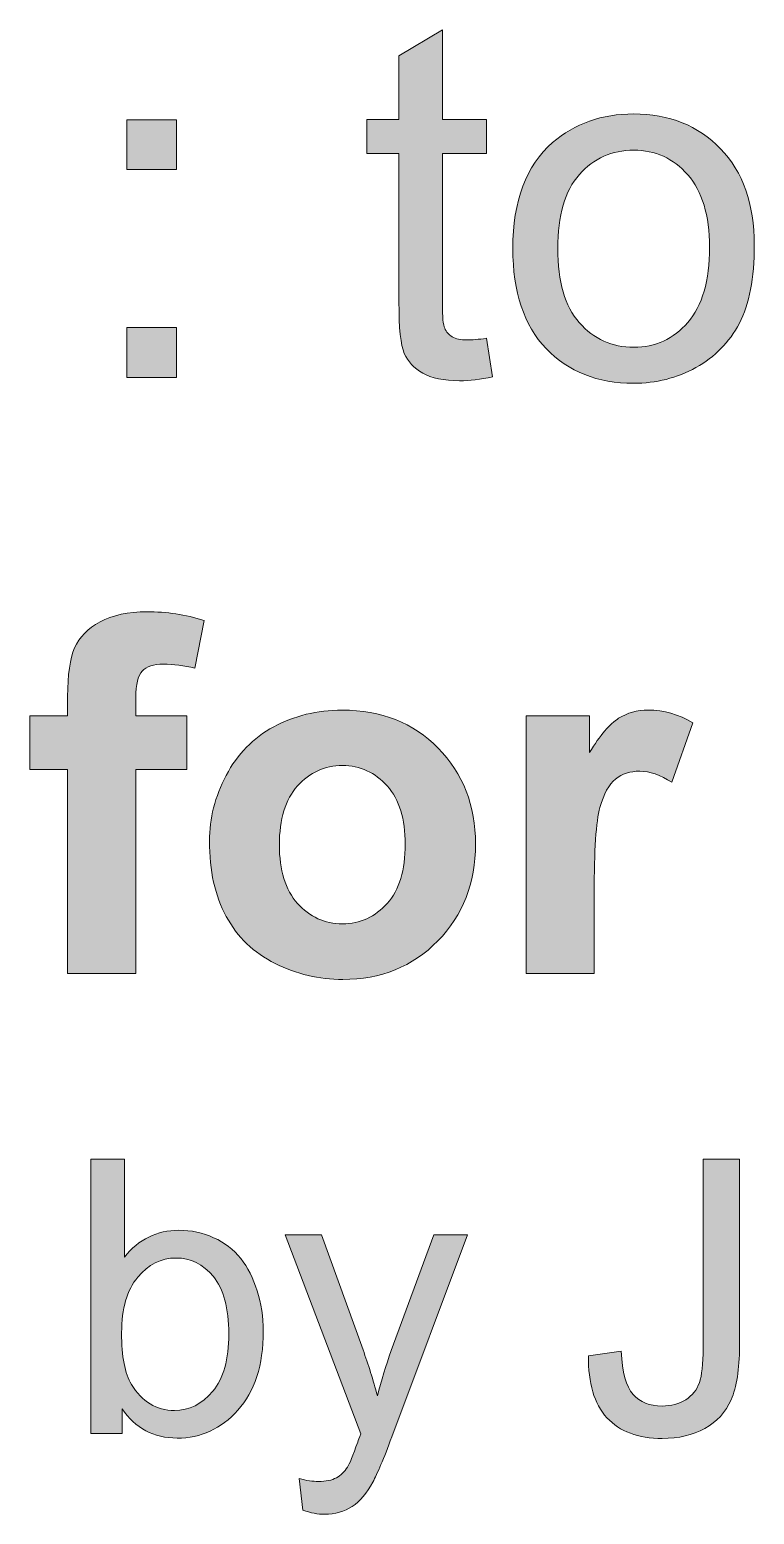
# Model space of a CAD drawing. Header units: inches. Extents: x 1117 to 1992, y -2324 to -585.
# Drawn here: x 1352.86 to 1366.08, y -653.91 to -626.81 of the extents above; entities that cross this region are included whole.
import ezdxf

# ---------------------------------------------------------------- set-up
doc = ezdxf.new("R2010")
doc.units = ezdxf.units.IN
doc.header["$MEASUREMENT"] = 0
doc.layers.add('Layer 1', color=7, linetype='Continuous')

# ---------------------------------------------------------------- blocks, each defined once
blk = doc.blocks.new('block 11')
at = {"layer": 'Layer 1', "true_color": 0x010101}
h = blk.add_hatch(color=18, dxfattribs=at)
h.dxf.hatch_style = 2
edge = h.paths.add_edge_path()
edge.add_spline(control_points=[(1361.195, -632.44), (1361.195, -632.44), (1361.31, -633.144), (1361.31, -633.144), (1361.085, -633.192), (1360.885, -633.215), (1360.708, -633.215), (1360.418, -633.215), (1360.194, -633.168), (1360.035, -633.077), (1359.875, -632.985), (1359.762, -632.864), (1359.698, -632.717), (1359.632, -632.567), (1359.6, -632.254), (1359.6, -631.775), (1359.6, -631.775), (1359.6, -629.069), (1359.6, -629.069), (1359.6, -629.069), (1359.016, -629.069), (1359.016, -629.069), (1359.016, -629.069), (1359.016, -628.448), (1359.016, -628.448), (1359.016, -628.448), (1359.6, -628.448), (1359.6, -628.448), (1359.6, -628.448), (1359.6, -627.284), (1359.6, -627.284), (1359.6, -627.284), (1360.393, -626.806), (1360.393, -626.806), (1360.393, -626.806), (1360.393, -628.448), (1360.393, -628.448), (1360.393, -628.448), (1361.195, -628.448), (1361.195, -628.448), (1361.195, -628.448), (1361.195, -629.069), (1361.195, -629.069), (1361.195, -629.069), (1360.393, -629.069), (1360.393, -629.069), (1360.393, -629.069), (1360.393, -631.819), (1360.393, -631.819), (1360.393, -632.048), (1360.407, -632.194), (1360.435, -632.258), (1360.463, -632.324), (1360.509, -632.374), (1360.572, -632.413), (1360.637, -632.45), (1360.727, -632.47), (1360.845, -632.47), (1360.933, -632.471), (1361.05, -632.461), (1361.195, -632.44)], knot_values=[0, 0, 0, 0, 1, 1, 1, 2, 2, 2, 3, 3, 3, 4, 4, 4, 5, 5, 5, 6, 6, 6, 7, 7, 7, 8, 8, 8, 9, 9, 9, 10, 10, 10, 11, 11, 11, 12, 12, 12, 13, 13, 13, 14, 14, 14, 15, 15, 15, 16, 16, 16, 17, 17, 17, 18, 18, 18, 19, 19, 19, 20, 20, 20, 20], degree=3, periodic=1)
h = blk.add_hatch(color=18, dxfattribs=at)
h.dxf.hatch_style = 2
h.paths.add_polyline_path([(1354.635, -629.357), (1354.635, -628.449), (1355.543, -628.449), (1355.543, -629.357)])
h.paths.add_polyline_path([(1354.635, -633.153), (1354.635, -632.246), (1355.543, -632.246), (1355.543, -633.153)])
h = blk.add_hatch(color=18, dxfattribs=at)
h.dxf.hatch_style = 2
edge = h.paths.add_edge_path()
edge.add_spline(control_points=[(1361.678, -630.801), (1361.678, -629.93), (1361.92, -629.285), (1362.404, -628.866), (1362.809, -628.519), (1363.301, -628.344), (1363.883, -628.344), (1364.53, -628.344), (1365.059, -628.557), (1365.468, -628.98), (1365.878, -629.404), (1366.083, -629.989), (1366.083, -630.737), (1366.083, -631.343), (1365.992, -631.818), (1365.811, -632.166), (1365.628, -632.512), (1365.364, -632.782), (1365.019, -632.974), (1364.671, -633.166), (1364.293, -633.261), (1363.882, -633.261), (1363.224, -633.261), (1362.692, -633.05), (1362.286, -632.628), (1361.88, -632.204), (1361.678, -631.596), (1361.678, -630.801)], knot_values=[0, 0, 0, 0, 1, 1, 1, 2, 2, 2, 3, 3, 3, 4, 4, 4, 5, 5, 5, 6, 6, 6, 7, 7, 7, 8, 8, 8, 9, 9, 9, 9], degree=3, periodic=1)
edge = h.paths.add_edge_path()
edge.add_spline(control_points=[(1362.497, -630.801), (1362.497, -631.404), (1362.628, -631.855), (1362.891, -632.154), (1363.154, -632.455), (1363.486, -632.604), (1363.884, -632.604), (1364.28, -632.604), (1364.609, -632.452), (1364.872, -632.152), (1365.134, -631.85), (1365.266, -631.393), (1365.266, -630.775), (1365.266, -630.194), (1365.134, -629.753), (1364.869, -629.453), (1364.605, -629.153), (1364.276, -629.005), (1363.884, -629.005), (1363.486, -629.005), (1363.155, -629.153), (1362.892, -629.452), (1362.628, -629.748), (1362.497, -630.199), (1362.497, -630.801)], knot_values=[0, 0, 0, 0, 1, 1, 1, 2, 2, 2, 3, 3, 3, 4, 4, 4, 5, 5, 5, 6, 6, 6, 7, 7, 7, 8, 8, 8, 8], degree=3, periodic=1)
h = blk.add_hatch(color=18, dxfattribs=at)
h.dxf.hatch_style = 2
edge = h.paths.add_edge_path()
edge.add_spline(control_points=[(1352.866, -639.334), (1352.866, -639.334), (1353.556, -639.334), (1353.556, -639.334), (1353.556, -639.334), (1353.556, -638.98), (1353.556, -638.98), (1353.556, -638.584), (1353.599, -638.289), (1353.683, -638.094), (1353.766, -637.898), (1353.922, -637.74), (1354.147, -637.617), (1354.374, -637.494), (1354.658, -637.433), (1355.005, -637.433), (1355.359, -637.433), (1355.705, -637.486), (1356.045, -637.592), (1356.045, -637.592), (1355.876, -638.461), (1355.876, -638.461), (1355.678, -638.413), (1355.488, -638.39), (1355.305, -638.39), (1355.125, -638.39), (1354.996, -638.432), (1354.917, -638.515), (1354.838, -638.599), (1354.8, -638.761), (1354.8, -639), (1354.8, -639), (1354.8, -639.332), (1354.8, -639.332), (1354.8, -639.332), (1355.73, -639.332), (1355.73, -639.332), (1355.73, -639.332), (1355.73, -640.31), (1355.73, -640.31), (1355.73, -640.31), (1354.8, -640.31), (1354.8, -640.31), (1354.8, -640.31), (1354.8, -644.035), (1354.8, -644.035), (1354.8, -644.035), (1353.555, -644.035), (1353.555, -644.035), (1353.555, -644.035), (1353.555, -640.31), (1353.555, -640.31), (1353.555, -640.31), (1352.864, -640.31), (1352.864, -640.31), (1352.864, -640.31), (1352.866, -639.334), (1352.866, -639.334), (1352.866, -639.334), (1352.866, -639.334), (1352.866, -639.334)], knot_values=[0, 0, 0, 0, 1, 1, 1, 2, 2, 2, 3, 3, 3, 4, 4, 4, 5, 5, 5, 6, 6, 6, 7, 7, 7, 8, 8, 8, 9, 9, 9, 10, 10, 10, 11, 11, 11, 12, 12, 12, 13, 13, 13, 14, 14, 14, 15, 15, 15, 16, 16, 16, 17, 17, 17, 18, 18, 18, 19, 19, 19, 20, 20, 20, 20], degree=3, periodic=1)
h = blk.add_hatch(color=18, dxfattribs=at)
h.dxf.hatch_style = 2
edge = h.paths.add_edge_path()
edge.add_spline(control_points=[(1356.143, -641.62), (1356.143, -641.206), (1356.245, -640.807), (1356.449, -640.42), (1356.653, -640.033), (1356.941, -639.737), (1357.315, -639.534), (1357.688, -639.331), (1358.105, -639.229), (1358.566, -639.229), (1359.277, -639.229), (1359.861, -639.459), (1360.315, -639.922), (1360.77, -640.385), (1360.998, -640.969), (1360.998, -641.674), (1360.998, -642.387), (1360.769, -642.975), (1360.309, -643.444), (1359.849, -643.912), (1359.272, -644.146), (1358.576, -644.146), (1358.144, -644.146), (1357.732, -644.049), (1357.342, -643.854), (1356.951, -643.659), (1356.653, -643.374), (1356.45, -642.996), (1356.246, -642.619), (1356.143, -642.16), (1356.143, -641.62)], knot_values=[0, 0, 0, 0, 1, 1, 1, 2, 2, 2, 3, 3, 3, 4, 4, 4, 5, 5, 5, 6, 6, 6, 7, 7, 7, 8, 8, 8, 9, 9, 9, 10, 10, 10, 10], degree=3, periodic=1)
edge = h.paths.add_edge_path()
edge.add_spline(control_points=[(1357.419, -641.687), (1357.419, -642.152), (1357.529, -642.51), (1357.75, -642.757), (1357.972, -643.005), (1358.244, -643.13), (1358.569, -643.13), (1358.894, -643.13), (1359.166, -643.005), (1359.386, -642.757), (1359.606, -642.51), (1359.716, -642.149), (1359.716, -641.677), (1359.716, -641.216), (1359.606, -640.861), (1359.386, -640.614), (1359.166, -640.366), (1358.894, -640.241), (1358.569, -640.241), (1358.244, -640.241), (1357.971, -640.366), (1357.75, -640.614), (1357.529, -640.862), (1357.419, -641.22), (1357.419, -641.687)], knot_values=[0, 0, 0, 0, 1, 1, 1, 2, 2, 2, 3, 3, 3, 4, 4, 4, 5, 5, 5, 6, 6, 6, 7, 7, 7, 8, 8, 8, 8], degree=3, periodic=1)
h = blk.add_hatch(color=18, dxfattribs=at)
h.dxf.hatch_style = 2
edge = h.paths.add_edge_path()
edge.add_spline(control_points=[(1363.163, -644.039), (1363.163, -644.039), (1361.919, -644.039), (1361.919, -644.039), (1361.919, -644.039), (1361.919, -639.334), (1361.919, -639.334), (1361.919, -639.334), (1363.075, -639.334), (1363.075, -639.334), (1363.075, -639.334), (1363.075, -640.003), (1363.075, -640.003), (1363.273, -639.687), (1363.45, -639.479), (1363.609, -639.378), (1363.766, -639.278), (1363.946, -639.227), (1364.147, -639.227), (1364.43, -639.227), (1364.702, -639.306), (1364.965, -639.462), (1364.965, -639.462), (1364.58, -640.547), (1364.58, -640.547), (1364.37, -640.411), (1364.176, -640.344), (1363.995, -640.344), (1363.82, -640.344), (1363.673, -640.392), (1363.552, -640.487), (1363.431, -640.582), (1363.336, -640.757), (1363.266, -641.008), (1363.197, -641.259), (1363.162, -641.784), (1363.162, -642.585), (1363.162, -642.585), (1363.163, -644.039), (1363.163, -644.039), (1363.163, -644.039), (1363.163, -644.039), (1363.163, -644.039)], knot_values=[0, 0, 0, 0, 1, 1, 1, 2, 2, 2, 3, 3, 3, 4, 4, 4, 5, 5, 5, 6, 6, 6, 7, 7, 7, 8, 8, 8, 9, 9, 9, 10, 10, 10, 11, 11, 11, 12, 12, 12, 13, 13, 13, 14, 14, 14, 14], degree=3, periodic=1)
h = blk.add_hatch(color=18, dxfattribs=at)
h.dxf.hatch_style = 2
edge = h.paths.add_edge_path()
edge.add_spline(control_points=[(1354.549, -652.438), (1354.549, -652.438), (1353.978, -652.438), (1353.978, -652.438), (1353.978, -652.438), (1353.978, -647.428), (1353.978, -647.428), (1353.978, -647.428), (1354.593, -647.428), (1354.593, -647.428), (1354.593, -647.428), (1354.593, -649.215), (1354.593, -649.215), (1354.851, -648.889), (1355.184, -648.726), (1355.586, -648.726), (1355.81, -648.726), (1356.021, -648.77), (1356.22, -648.861), (1356.42, -648.952), (1356.584, -649.077), (1356.713, -649.24), (1356.842, -649.404), (1356.941, -649.6), (1357.014, -649.83), (1357.087, -650.06), (1357.125, -650.307), (1357.125, -650.569), (1357.125, -651.191), (1356.97, -651.672), (1356.662, -652.011), (1356.356, -652.351), (1355.985, -652.52), (1355.555, -652.52), (1355.126, -652.52), (1354.79, -652.341), (1354.548, -651.983), (1354.548, -651.983), (1354.549, -652.438), (1354.549, -652.438), (1354.549, -652.438), (1354.549, -652.438), (1354.549, -652.438)], knot_values=[0, 0, 0, 0, 1, 1, 1, 2, 2, 2, 3, 3, 3, 4, 4, 4, 5, 5, 5, 6, 6, 6, 7, 7, 7, 8, 8, 8, 9, 9, 9, 10, 10, 10, 11, 11, 11, 12, 12, 12, 13, 13, 13, 14, 14, 14, 14], degree=3, periodic=1)
edge = h.paths.add_edge_path()
edge.add_spline(control_points=[(1354.541, -650.596), (1354.541, -651.03), (1354.601, -651.346), (1354.719, -651.539), (1354.913, -651.855), (1355.175, -652.015), (1355.506, -652.015), (1355.774, -652.015), (1356.007, -651.899), (1356.203, -651.665), (1356.399, -651.431), (1356.497, -651.084), (1356.497, -650.62), (1356.497, -650.146), (1356.402, -649.797), (1356.215, -649.57), (1356.027, -649.345), (1355.8, -649.232), (1355.533, -649.232), (1355.263, -649.232), (1355.03, -649.349), (1354.835, -649.583), (1354.64, -649.816), (1354.541, -650.154), (1354.541, -650.596)], knot_values=[0, 0, 0, 0, 1, 1, 1, 2, 2, 2, 3, 3, 3, 4, 4, 4, 5, 5, 5, 6, 6, 6, 7, 7, 7, 8, 8, 8, 8], degree=3, periodic=1)
h = blk.add_hatch(color=18, dxfattribs=at)
h.dxf.hatch_style = 2
edge = h.paths.add_edge_path()
edge.add_spline(control_points=[(1363.059, -651.017), (1363.059, -651.017), (1363.656, -650.935), (1363.656, -650.935), (1363.672, -651.318), (1363.744, -651.58), (1363.871, -651.721), (1363.999, -651.862), (1364.176, -651.934), (1364.401, -651.934), (1364.567, -651.934), (1364.711, -651.896), (1364.832, -651.819), (1364.953, -651.743), (1365.036, -651.639), (1365.081, -651.508), (1365.127, -651.377), (1365.15, -651.168), (1365.15, -650.881), (1365.15, -650.881), (1365.15, -647.43), (1365.15, -647.43), (1365.15, -647.43), (1365.813, -647.43), (1365.813, -647.43), (1365.813, -647.43), (1365.813, -650.845), (1365.813, -650.845), (1365.813, -651.264), (1365.762, -651.588), (1365.661, -651.819), (1365.56, -652.048), (1365.399, -652.224), (1365.179, -652.345), (1364.959, -652.466), (1364.701, -652.526), (1364.405, -652.526), (1363.965, -652.526), (1363.629, -652.401), (1363.396, -652.148), (1363.162, -651.891), (1363.05, -651.515), (1363.059, -651.017)], knot_values=[0, 0, 0, 0, 1, 1, 1, 2, 2, 2, 3, 3, 3, 4, 4, 4, 5, 5, 5, 6, 6, 6, 7, 7, 7, 8, 8, 8, 9, 9, 9, 10, 10, 10, 11, 11, 11, 12, 12, 12, 13, 13, 13, 14, 14, 14, 14], degree=3, periodic=1)
h = blk.add_hatch(color=18, dxfattribs=at)
h.dxf.hatch_style = 2
edge = h.paths.add_edge_path()
edge.add_spline(control_points=[(1357.847, -653.836), (1357.847, -653.836), (1357.778, -653.258), (1357.778, -653.258), (1357.912, -653.294), (1358.03, -653.312), (1358.13, -653.312), (1358.268, -653.312), (1358.377, -653.29), (1358.46, -653.244), (1358.54, -653.199), (1358.609, -653.134), (1358.66, -653.053), (1358.699, -652.991), (1358.761, -652.839), (1358.848, -652.595), (1358.86, -652.56), (1358.878, -652.51), (1358.903, -652.444), (1358.903, -652.444), (1357.526, -648.806), (1357.526, -648.806), (1357.526, -648.806), (1358.188, -648.806), (1358.188, -648.806), (1358.188, -648.806), (1358.945, -650.908), (1358.945, -650.908), (1359.042, -651.176), (1359.129, -651.456), (1359.208, -651.75), (1359.277, -651.467), (1359.363, -651.192), (1359.461, -650.922), (1359.461, -650.922), (1360.236, -648.806), (1360.236, -648.806), (1360.236, -648.806), (1360.851, -648.806), (1360.851, -648.806), (1360.851, -648.806), (1359.47, -652.498), (1359.47, -652.498), (1359.322, -652.897), (1359.207, -653.171), (1359.124, -653.322), (1359.014, -653.524), (1358.889, -653.673), (1358.748, -653.769), (1358.608, -653.863), (1358.439, -653.91), (1358.243, -653.91), (1358.125, -653.911), (1357.992, -653.886), (1357.847, -653.836)], knot_values=[0, 0, 0, 0, 1, 1, 1, 2, 2, 2, 3, 3, 3, 4, 4, 4, 5, 5, 5, 6, 6, 6, 7, 7, 7, 8, 8, 8, 9, 9, 9, 10, 10, 10, 11, 11, 11, 12, 12, 12, 13, 13, 13, 14, 14, 14, 15, 15, 15, 16, 16, 16, 17, 17, 17, 18, 18, 18, 18], degree=3, periodic=1)
at = {"layer": 'Layer 1', "lineweight": 0}
for points in [[(1354.635, -629.357), (1354.635, -628.449), (1355.543, -628.449), (1355.543, -629.357), (1354.635, -629.357)], [(1354.635, -633.153), (1354.635, -632.246), (1355.543, -632.246), (1355.543, -633.153), (1354.635, -633.153)]]:
    blk.add_lwpolyline(points, dxfattribs=at)
for points, knots in [([(1361.195, -632.44), (1361.195, -632.44), (1361.31, -633.144), (1361.31, -633.144), (1361.085, -633.192), (1360.885, -633.215), (1360.708, -633.215), (1360.418, -633.215), (1360.194, -633.168), (1360.035, -633.077), (1359.875, -632.985), (1359.762, -632.864), (1359.698, -632.717), (1359.632, -632.567), (1359.6, -632.254), (1359.6, -631.775), (1359.6, -631.775), (1359.6, -629.069), (1359.6, -629.069), (1359.6, -629.069), (1359.016, -629.069), (1359.016, -629.069), (1359.016, -629.069), (1359.016, -628.448), (1359.016, -628.448), (1359.016, -628.448), (1359.6, -628.448), (1359.6, -628.448), (1359.6, -628.448), (1359.6, -627.284), (1359.6, -627.284), (1359.6, -627.284), (1360.393, -626.806), (1360.393, -626.806), (1360.393, -626.806), (1360.393, -628.448), (1360.393, -628.448), (1360.393, -628.448), (1361.195, -628.448), (1361.195, -628.448), (1361.195, -628.448), (1361.195, -629.069), (1361.195, -629.069), (1361.195, -629.069), (1360.393, -629.069), (1360.393, -629.069), (1360.393, -629.069), (1360.393, -631.819), (1360.393, -631.819), (1360.393, -632.048), (1360.407, -632.194), (1360.435, -632.258), (1360.463, -632.324), (1360.509, -632.374), (1360.572, -632.413), (1360.637, -632.45), (1360.727, -632.47), (1360.845, -632.47), (1360.933, -632.471), (1361.05, -632.461), (1361.195, -632.44)], [0, 0, 0, 0, 1, 1, 1, 2, 2, 2, 3, 3, 3, 4, 4, 4, 5, 5, 5, 6, 6, 6, 7, 7, 7, 8, 8, 8, 9, 9, 9, 10, 10, 10, 11, 11, 11, 12, 12, 12, 13, 13, 13, 14, 14, 14, 15, 15, 15, 16, 16, 16, 17, 17, 17, 18, 18, 18, 19, 19, 19, 20, 20, 20, 20]), ([(1361.678, -630.801), (1361.678, -629.93), (1361.92, -629.285), (1362.404, -628.866), (1362.809, -628.519), (1363.301, -628.344), (1363.883, -628.344), (1364.53, -628.344), (1365.059, -628.557), (1365.468, -628.98), (1365.878, -629.404), (1366.083, -629.989), (1366.083, -630.737), (1366.083, -631.343), (1365.992, -631.818), (1365.811, -632.166), (1365.628, -632.512), (1365.364, -632.782), (1365.019, -632.974), (1364.671, -633.166), (1364.293, -633.261), (1363.882, -633.261), (1363.224, -633.261), (1362.692, -633.05), (1362.286, -632.628), (1361.88, -632.204), (1361.678, -631.596), (1361.678, -630.801)], [0, 0, 0, 0, 1, 1, 1, 2, 2, 2, 3, 3, 3, 4, 4, 4, 5, 5, 5, 6, 6, 6, 7, 7, 7, 8, 8, 8, 9, 9, 9, 9]), ([(1362.497, -630.801), (1362.497, -631.404), (1362.628, -631.855), (1362.891, -632.154), (1363.154, -632.455), (1363.486, -632.604), (1363.884, -632.604), (1364.28, -632.604), (1364.609, -632.452), (1364.872, -632.152), (1365.134, -631.85), (1365.266, -631.393), (1365.266, -630.775), (1365.266, -630.194), (1365.134, -629.753), (1364.869, -629.453), (1364.605, -629.153), (1364.276, -629.005), (1363.884, -629.005), (1363.486, -629.005), (1363.155, -629.153), (1362.892, -629.452), (1362.628, -629.748), (1362.497, -630.199), (1362.497, -630.801)], [0, 0, 0, 0, 1, 1, 1, 2, 2, 2, 3, 3, 3, 4, 4, 4, 5, 5, 5, 6, 6, 6, 7, 7, 7, 8, 8, 8, 8]), ([(1352.866, -639.334), (1352.866, -639.334), (1353.556, -639.334), (1353.556, -639.334), (1353.556, -639.334), (1353.556, -638.98), (1353.556, -638.98), (1353.556, -638.584), (1353.599, -638.289), (1353.683, -638.094), (1353.766, -637.898), (1353.922, -637.74), (1354.147, -637.617), (1354.374, -637.494), (1354.658, -637.433), (1355.005, -637.433), (1355.359, -637.433), (1355.705, -637.486), (1356.045, -637.592), (1356.045, -637.592), (1355.876, -638.461), (1355.876, -638.461), (1355.678, -638.413), (1355.488, -638.39), (1355.305, -638.39), (1355.125, -638.39), (1354.996, -638.432), (1354.917, -638.515), (1354.838, -638.599), (1354.8, -638.761), (1354.8, -639), (1354.8, -639), (1354.8, -639.332), (1354.8, -639.332), (1354.8, -639.332), (1355.73, -639.332), (1355.73, -639.332), (1355.73, -639.332), (1355.73, -640.31), (1355.73, -640.31), (1355.73, -640.31), (1354.8, -640.31), (1354.8, -640.31), (1354.8, -640.31), (1354.8, -644.035), (1354.8, -644.035), (1354.8, -644.035), (1353.555, -644.035), (1353.555, -644.035), (1353.555, -644.035), (1353.555, -640.31), (1353.555, -640.31), (1353.555, -640.31), (1352.864, -640.31), (1352.864, -640.31), (1352.864, -640.31), (1352.866, -639.334), (1352.866, -639.334), (1352.866, -639.334), (1352.866, -639.334), (1352.866, -639.334)], [0, 0, 0, 0, 1, 1, 1, 2, 2, 2, 3, 3, 3, 4, 4, 4, 5, 5, 5, 6, 6, 6, 7, 7, 7, 8, 8, 8, 9, 9, 9, 10, 10, 10, 11, 11, 11, 12, 12, 12, 13, 13, 13, 14, 14, 14, 15, 15, 15, 16, 16, 16, 17, 17, 17, 18, 18, 18, 19, 19, 19, 20, 20, 20, 20]), ([(1356.143, -641.62), (1356.143, -641.206), (1356.245, -640.807), (1356.449, -640.42), (1356.653, -640.033), (1356.941, -639.737), (1357.315, -639.534), (1357.688, -639.331), (1358.105, -639.229), (1358.566, -639.229), (1359.277, -639.229), (1359.861, -639.459), (1360.315, -639.922), (1360.77, -640.385), (1360.998, -640.969), (1360.998, -641.674), (1360.998, -642.387), (1360.769, -642.975), (1360.309, -643.444), (1359.849, -643.912), (1359.272, -644.146), (1358.576, -644.146), (1358.144, -644.146), (1357.732, -644.049), (1357.342, -643.854), (1356.951, -643.659), (1356.653, -643.374), (1356.45, -642.996), (1356.246, -642.619), (1356.143, -642.16), (1356.143, -641.62)], [0, 0, 0, 0, 1, 1, 1, 2, 2, 2, 3, 3, 3, 4, 4, 4, 5, 5, 5, 6, 6, 6, 7, 7, 7, 8, 8, 8, 9, 9, 9, 10, 10, 10, 10]), ([(1363.163, -644.039), (1363.163, -644.039), (1361.919, -644.039), (1361.919, -644.039), (1361.919, -644.039), (1361.919, -639.334), (1361.919, -639.334), (1361.919, -639.334), (1363.075, -639.334), (1363.075, -639.334), (1363.075, -639.334), (1363.075, -640.003), (1363.075, -640.003), (1363.273, -639.687), (1363.45, -639.479), (1363.609, -639.378), (1363.766, -639.278), (1363.946, -639.227), (1364.147, -639.227), (1364.43, -639.227), (1364.702, -639.306), (1364.965, -639.462), (1364.965, -639.462), (1364.58, -640.547), (1364.58, -640.547), (1364.37, -640.411), (1364.176, -640.344), (1363.995, -640.344), (1363.82, -640.344), (1363.673, -640.392), (1363.552, -640.487), (1363.431, -640.582), (1363.336, -640.757), (1363.266, -641.008), (1363.197, -641.259), (1363.162, -641.784), (1363.162, -642.585), (1363.162, -642.585), (1363.163, -644.039), (1363.163, -644.039), (1363.163, -644.039), (1363.163, -644.039), (1363.163, -644.039)], [0, 0, 0, 0, 1, 1, 1, 2, 2, 2, 3, 3, 3, 4, 4, 4, 5, 5, 5, 6, 6, 6, 7, 7, 7, 8, 8, 8, 9, 9, 9, 10, 10, 10, 11, 11, 11, 12, 12, 12, 13, 13, 13, 14, 14, 14, 14]), ([(1357.419, -641.687), (1357.419, -642.152), (1357.529, -642.51), (1357.75, -642.757), (1357.972, -643.005), (1358.244, -643.13), (1358.569, -643.13), (1358.894, -643.13), (1359.166, -643.005), (1359.386, -642.757), (1359.606, -642.51), (1359.716, -642.149), (1359.716, -641.677), (1359.716, -641.216), (1359.606, -640.861), (1359.386, -640.614), (1359.166, -640.366), (1358.894, -640.241), (1358.569, -640.241), (1358.244, -640.241), (1357.971, -640.366), (1357.75, -640.614), (1357.529, -640.862), (1357.419, -641.22), (1357.419, -641.687)], [0, 0, 0, 0, 1, 1, 1, 2, 2, 2, 3, 3, 3, 4, 4, 4, 5, 5, 5, 6, 6, 6, 7, 7, 7, 8, 8, 8, 8]), ([(1354.549, -652.438), (1354.549, -652.438), (1353.978, -652.438), (1353.978, -652.438), (1353.978, -652.438), (1353.978, -647.428), (1353.978, -647.428), (1353.978, -647.428), (1354.593, -647.428), (1354.593, -647.428), (1354.593, -647.428), (1354.593, -649.215), (1354.593, -649.215), (1354.851, -648.889), (1355.184, -648.726), (1355.586, -648.726), (1355.81, -648.726), (1356.021, -648.77), (1356.22, -648.861), (1356.42, -648.952), (1356.584, -649.077), (1356.713, -649.24), (1356.842, -649.404), (1356.941, -649.6), (1357.014, -649.83), (1357.087, -650.06), (1357.125, -650.307), (1357.125, -650.569), (1357.125, -651.191), (1356.97, -651.672), (1356.662, -652.011), (1356.356, -652.351), (1355.985, -652.52), (1355.555, -652.52), (1355.126, -652.52), (1354.79, -652.341), (1354.548, -651.983), (1354.548, -651.983), (1354.549, -652.438), (1354.549, -652.438), (1354.549, -652.438), (1354.549, -652.438), (1354.549, -652.438)], [0, 0, 0, 0, 1, 1, 1, 2, 2, 2, 3, 3, 3, 4, 4, 4, 5, 5, 5, 6, 6, 6, 7, 7, 7, 8, 8, 8, 9, 9, 9, 10, 10, 10, 11, 11, 11, 12, 12, 12, 13, 13, 13, 14, 14, 14, 14]), ([(1363.059, -651.017), (1363.059, -651.017), (1363.656, -650.935), (1363.656, -650.935), (1363.672, -651.318), (1363.744, -651.58), (1363.871, -651.721), (1363.999, -651.862), (1364.176, -651.934), (1364.401, -651.934), (1364.567, -651.934), (1364.711, -651.896), (1364.832, -651.819), (1364.953, -651.743), (1365.036, -651.639), (1365.081, -651.508), (1365.127, -651.377), (1365.15, -651.168), (1365.15, -650.881), (1365.15, -650.881), (1365.15, -647.43), (1365.15, -647.43), (1365.15, -647.43), (1365.813, -647.43), (1365.813, -647.43), (1365.813, -647.43), (1365.813, -650.845), (1365.813, -650.845), (1365.813, -651.264), (1365.762, -651.588), (1365.661, -651.819), (1365.56, -652.048), (1365.399, -652.224), (1365.179, -652.345), (1364.959, -652.466), (1364.701, -652.526), (1364.405, -652.526), (1363.965, -652.526), (1363.629, -652.401), (1363.396, -652.148), (1363.162, -651.891), (1363.05, -651.515), (1363.059, -651.017)], [0, 0, 0, 0, 1, 1, 1, 2, 2, 2, 3, 3, 3, 4, 4, 4, 5, 5, 5, 6, 6, 6, 7, 7, 7, 8, 8, 8, 9, 9, 9, 10, 10, 10, 11, 11, 11, 12, 12, 12, 13, 13, 13, 14, 14, 14, 14]), ([(1357.847, -653.836), (1357.847, -653.836), (1357.778, -653.258), (1357.778, -653.258), (1357.912, -653.294), (1358.03, -653.312), (1358.13, -653.312), (1358.268, -653.312), (1358.377, -653.29), (1358.46, -653.244), (1358.54, -653.199), (1358.609, -653.134), (1358.66, -653.053), (1358.699, -652.991), (1358.761, -652.839), (1358.848, -652.595), (1358.86, -652.56), (1358.878, -652.51), (1358.903, -652.444), (1358.903, -652.444), (1357.526, -648.806), (1357.526, -648.806), (1357.526, -648.806), (1358.188, -648.806), (1358.188, -648.806), (1358.188, -648.806), (1358.945, -650.908), (1358.945, -650.908), (1359.042, -651.176), (1359.129, -651.456), (1359.208, -651.75), (1359.277, -651.467), (1359.363, -651.192), (1359.461, -650.922), (1359.461, -650.922), (1360.236, -648.806), (1360.236, -648.806), (1360.236, -648.806), (1360.851, -648.806), (1360.851, -648.806), (1360.851, -648.806), (1359.47, -652.498), (1359.47, -652.498), (1359.322, -652.897), (1359.207, -653.171), (1359.124, -653.322), (1359.014, -653.524), (1358.889, -653.673), (1358.748, -653.769), (1358.608, -653.863), (1358.439, -653.91), (1358.243, -653.91), (1358.125, -653.911), (1357.992, -653.886), (1357.847, -653.836)], [0, 0, 0, 0, 1, 1, 1, 2, 2, 2, 3, 3, 3, 4, 4, 4, 5, 5, 5, 6, 6, 6, 7, 7, 7, 8, 8, 8, 9, 9, 9, 10, 10, 10, 11, 11, 11, 12, 12, 12, 13, 13, 13, 14, 14, 14, 15, 15, 15, 16, 16, 16, 17, 17, 17, 18, 18, 18, 18]), ([(1354.541, -650.596), (1354.541, -651.03), (1354.601, -651.346), (1354.719, -651.539), (1354.913, -651.855), (1355.175, -652.015), (1355.506, -652.015), (1355.774, -652.015), (1356.007, -651.899), (1356.203, -651.665), (1356.399, -651.431), (1356.497, -651.084), (1356.497, -650.62), (1356.497, -650.146), (1356.402, -649.797), (1356.215, -649.57), (1356.027, -649.345), (1355.8, -649.232), (1355.533, -649.232), (1355.263, -649.232), (1355.03, -649.349), (1354.835, -649.583), (1354.64, -649.816), (1354.541, -650.154), (1354.541, -650.596)], [0, 0, 0, 0, 1, 1, 1, 2, 2, 2, 3, 3, 3, 4, 4, 4, 5, 5, 5, 6, 6, 6, 7, 7, 7, 8, 8, 8, 8])]:
    blk.add_open_spline(points, degree=3, knots=knots, dxfattribs=at)
blk = doc.blocks.new('block 9')
at = {"layer": 'Layer 1'}
blk.add_blockref('block 11', (0, 0), dxfattribs=at)

msp = doc.modelspace()

# ---------------------------------------------------------------- block references
at = {"layer": 'Layer 1'}
msp.add_blockref('block 9', (0, 0), dxfattribs=at)

doc.saveas('drawing.dxf')
